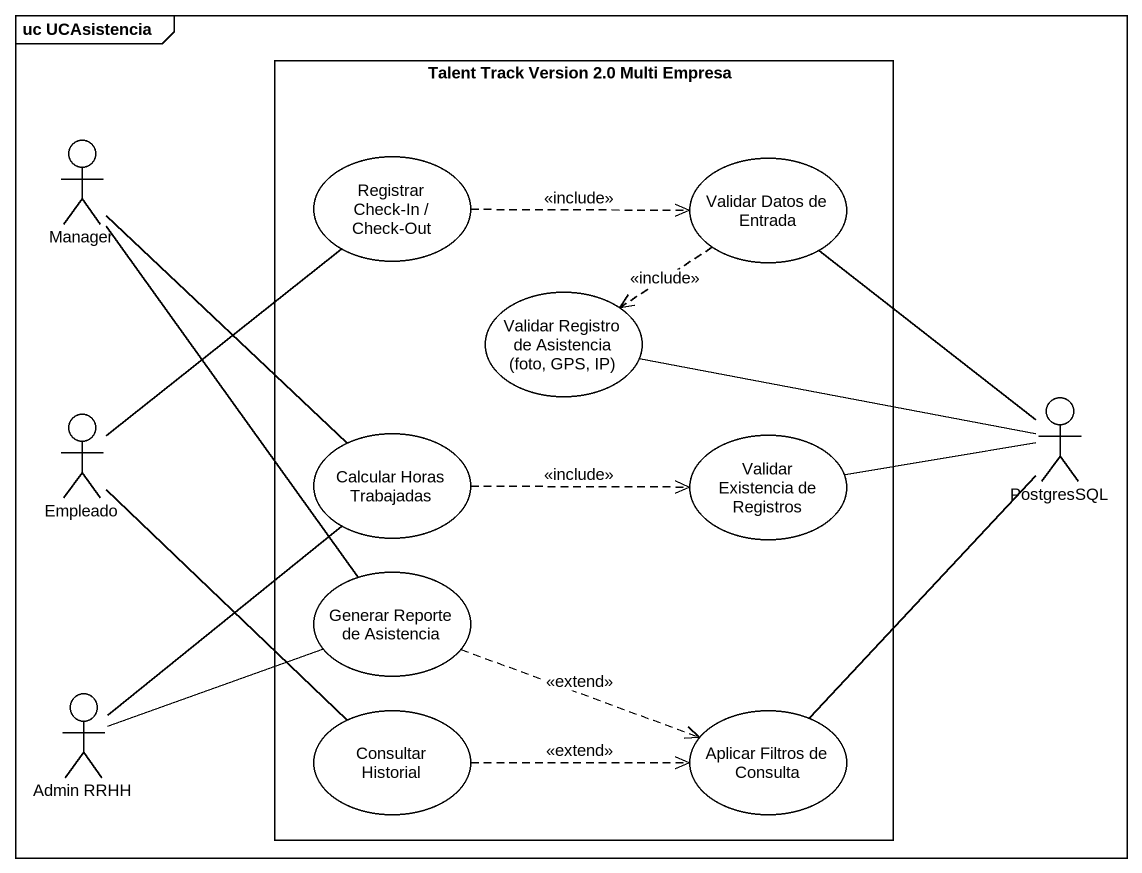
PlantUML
@startuml
mainframe uc UCAsistencia
rectangle "Talent Track Version 2.0 Multi Empresa" as Talent_Track_Version_2_0 {
  usecase "Registrar Check-In / Check-Out" as Registrar_Check_In_Check_Out
  usecase "Validar Datos de Entrada" as Validar_Datos_de_Entrada
  usecase "Validar Registro de Asistencia (foto, GPS, IP)" as Validar_Registro_de
  usecase "Calcular Horas Trabajadas" as Calcular_Horas_Trabajadas
  usecase "Validar Existencia de Registros" as Validar_Existencia_de
  usecase "Generar Reporte de Asistencia" as Generar_Reporte_de
  usecase "Consultar Historial" as Consultar_Historial
  usecase "Aplicar Filtros de Consulta" as Aplicar_Filtros_de_Consulta
}
actor Manager
actor PostgresSQL
actor Empleado
actor "Admin RRHH" as Admin_RRHH
Manager -- Calcular_Horas_Trabajadas
Manager -- Generar_Reporte_de
Registrar_Check_In_Check_Out .right.> Validar_Datos_de_Entrada : <<include>>
Validar_Datos_de_Entrada ..> Validar_Registro_de : <<include>>
Validar_Registro_de -right- PostgresSQL
PostgresSQL -up- Validar_Datos_de_Entrada
Empleado -up- Registrar_Check_In_Check_Out
Empleado -- Consultar_Historial
Calcular_Horas_Trabajadas .right.> Validar_Existencia_de : <<include>>
Validar_Existencia_de -right- PostgresSQL
Generar_Reporte_de .right.> Aplicar_Filtros_de_Consulta : <<extend>>
Admin_RRHH -up- Calcular_Horas_Trabajadas
Admin_RRHH -right- Generar_Reporte_de
Consultar_Historial .right.> Aplicar_Filtros_de_Consulta : <<extend>>
Aplicar_Filtros_de_Consulta -up- PostgresSQL
@enduml
